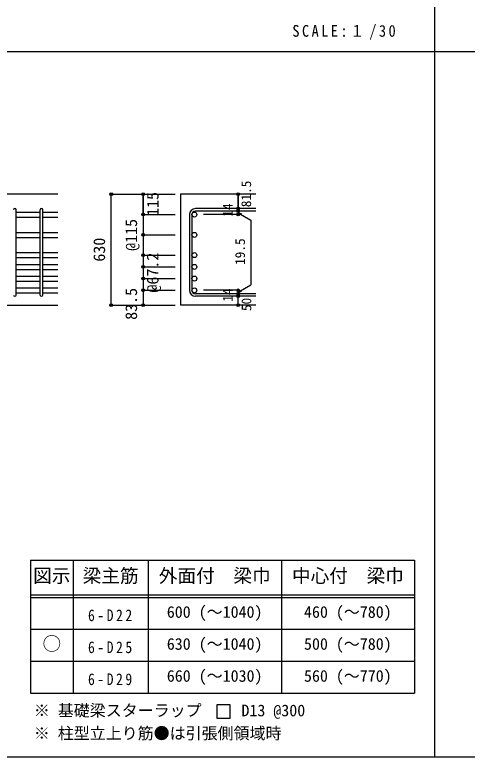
# Model space of a CAD drawing. Units: millimetres at full size, sheet at 1:30, with parts at other scales. Extents: x -5973 to 5954, y -4195 to 4201.
# Drawn here: x -3489 to -942, y -4195 to -15 of the extents above; entities that cross this region are included whole.
import ezdxf
from ezdxf.enums import TextEntityAlignment as Align

# ---------------------------------------------------------------- set-up
doc = ezdxf.new("R2010")
doc.units = ezdxf.units.MM
doc.header["$LTSCALE"] = 30
doc.header["$PDMODE"] = 32
doc.header["$PDSIZE"] = 15
for name, color, linetype in [('0-1_躯体線', 2, 'Continuous'), ('0-5_基礎梁筋', 7, 'Continuous'), ('0-6_スタラップ筋', 7, 'Continuous'), ('0-D_寸法', 4, 'Continuous'), ('6-7_文字', 7, 'Continuous'), ('6-E_枠', 7, 'Continuous'), ('F-0_枠', 6, 'Continuous')]:
    doc.layers.add(name, color=color, linetype=linetype)
doc.styles.add('ＭＳ ゴシック', font='')
doc.styles.get('ＭＳ ゴシック').set_extended_font_data('MS Gothic')

msp = doc.modelspace()

# ---------------------------------------------------------------- linework, layer by layer
at = {"layer": '0-1_躯体線'}
for p, q in [((-3245.8, -1024.89), (-4945.8, -1024.89)), ((-2130.8, -1024.89), (-2555.8, -1024.89)), ((-2555.8, -1024.89), (-2555.8, -1649.89)), ((-3645.8, -1649.89), (-3245.8, -1649.89)), ((-2130.8, -1649.89), (-2555.8, -1649.89))]:
    msp.add_line(p, q, dxfattribs=at)
at = {"layer": '0-5_基礎梁筋'}
for p, q in [((-3481.8, -1125.82), (-3345.8, -1125.82)), ((-3331.8, -1125.82), (-3245.8, -1125.82)), ((-3481.8, -1153.82), (-3345.8, -1153.82)), ((-3331.8, -1153.82), (-3245.8, -1153.82)), ((-3481.8, -1240.11), (-3345.8, -1240.11)), ((-3331.8, -1240.11), (-3245.8, -1240.11)), ((-3481.8, -1268.11), (-3345.8, -1268.11)), ((-3331.8, -1268.11), (-3245.8, -1268.11)), ((-3481.8, -1354.39), (-3345.8, -1354.39)), ((-3331.8, -1354.39), (-3245.8, -1354.39)), ((-3481.8, -1382.39), (-3345.8, -1382.39)), ((-3481.8, -1420.39), (-3345.8, -1420.39)), ((-3331.8, -1382.39), (-3245.8, -1382.39)), ((-3331.8, -1420.39), (-3245.8, -1420.39)), ((-3481.8, -1448.39), (-3345.8, -1448.39)), ((-3331.8, -1448.39), (-3245.8, -1448.39)), ((-3481.8, -1486.39), (-3345.8, -1486.39)), ((-3331.8, -1486.39), (-3245.8, -1486.39)), ((-3481.8, -1514.39), (-3345.8, -1514.39)), ((-3331.8, -1514.39), (-3245.8, -1514.39)), ((-3481.8, -1552.39), (-3345.8, -1552.39)), ((-3481.8, -1580.39), (-3345.8, -1580.39)), ((-3331.8, -1552.39), (-3245.8, -1552.39)), ((-3331.8, -1580.39), (-3245.8, -1580.39))]:
    msp.add_line(p, q, dxfattribs=at)
at = {"layer": '0-5_基礎梁筋', "color": 3}
for centre in [(-2477.8, -1139.82), (-2477.8, -1254.11), (-2477.8, -1368.39), (-2477.8, -1434.39), (-2477.8, -1500.39), (-2477.8, -1566.39)]:
    msp.add_circle(centre, 14, dxfattribs=at)
at = {"layer": '0-6_スタラップ筋'}
for p, q in [((-3481.8, -1592.89), (-3481.8, -1113.32)), ((-3345.8, -1592.89), (-3345.8, -1113.32)), ((-3331.8, -1592.89), (-3331.8, -1113.32)), ((-2130.8, -1106.32), (-2472.3, -1106.32)), ((-2130.8, -1120.32), (-2472.3, -1120.32)), ((-2505.8, -1139.82), (-2505.8, -1566.39)), ((-2491.8, -1139.82), (-2491.8, -1566.39)), ((-2130.8, -1585.89), (-2472.3, -1585.89)), ((-2130.8, -1599.89), (-2472.3, -1599.89))]:
    msp.add_line(p, q, dxfattribs=at)
for centre, radius, start, end in [((-3488.8, -1113.32), 7, 0, 180), ((-3338.8, -1113.32), 7, 0, 180), ((-2472.3, -1139.82), 33.5, 90, 180), ((-2472.3, -1139.82), 19.5, 90, 180), ((-2472.3, -1566.39), 33.5, 180, 270), ((-2472.3, -1566.39), 19.5, 180, 270), ((-3488.8, -1592.89), 7, 180, 0), ((-3338.8, -1592.89), 7, 180, 0)]:
    msp.add_arc(centre, radius, start, end, dxfattribs=at)
at = {"layer": '0-D_寸法'}
for p, q in [((-2945.8, -1024.89), (-2765.8, -1024.89)), ((-2945.8, -1024.89), (-2765.8, -1024.89)), ((-2945.8, -1649.89), (-2945.8, -1024.89)), ((-2765.8, -1139.82), (-2765.8, -1024.89)), ((-2765.8, -1024.89), (-2585.8, -1024.89)), ((-2765.8, -1024.89), (-2765.8, -1139.82)), ((-2230.8, -1120.32), (-2230.8, -1106.32)), ((-2230.8, -1120.32), (-2230.8, -1139.82)), ((-2765.8, -1139.82), (-2585.8, -1139.82)), ((-2765.8, -1139.82), (-2585.8, -1139.82)), ((-2765.8, -1139.82), (-2765.8, -1304.11)), ((-2765.8, -1139.82), (-2765.8, -1313.89)), ((-2765.8, -1139.82), (-2765.8, -1394.36)), ((-2230.8, -1139.82), (-2426.89, -1139.82)), ((-2230.8, -1130.07), (-2211.48, -1135.25)), ((-2230.8, -1130.07), (-2160.74, -1170.52)), ((-2160.74, -1170.52), (-2160.74, -1535.7)), ((-2765.8, -1254.11), (-2585.8, -1254.11)), ((-2765.8, -1304.11), (-2765.8, -1566.39)), ((-2765.8, -1368.39), (-2585.8, -1368.39)), ((-2765.8, -1434.39), (-2585.8, -1434.39)), ((-2765.8, -1500.39), (-2585.8, -1500.39)), ((-2230.8, -1576.14), (-2160.74, -1535.7)), ((-2765.8, -1566.39), (-2585.8, -1566.39)), ((-2230.8, -1566.39), (-2426.89, -1566.39)), ((-2230.8, -1585.89), (-2230.8, -1566.39)), ((-2230.8, -1576.14), (-2211.48, -1570.97)), ((-2230.8, -1599.89), (-2230.8, -1585.89)), ((-2230.8, -1649.89), (-2230.8, -1599.89)), ((-2945.8, -1649.89), (-2765.8, -1649.89)), ((-2765.8, -1649.89), (-2585.8, -1649.89))]:
    msp.add_line(p, q, dxfattribs=at)
for points in [[(-2230.8, -1024.89), (-2230.8, -1106.32), (-2230.8, -1024.89)], [(-2765.8, -1394.36), (-2765.8, -1566.39), (-2765.8, -1649.89)]]:
    msp.add_lwpolyline(points, dxfattribs=at)
for centre, radius in [((-2945.8, -1024.89), 8), ((-2945.8, -1024.89), 7.2), ((-2945.8, -1024.89), 6.4), ((-2945.8, -1024.89), 5.6), ((-2945.8, -1024.89), 4.8), ((-2945.8, -1024.89), 4), ((-2945.8, -1024.89), 3.2), ((-2945.8, -1024.89), 2.4), ((-2945.8, -1024.89), 1.6), ((-2945.8, -1024.89), 0.8), ((-2765.8, -1024.89), 8), ((-2765.8, -1024.89), 7.2), ((-2765.8, -1024.89), 6.4), ((-2765.8, -1024.89), 5.6), ((-2765.8, -1024.89), 4.8), ((-2765.8, -1024.89), 4), ((-2765.8, -1024.89), 3.2), ((-2765.8, -1024.89), 2.4), ((-2765.8, -1024.89), 1.6), ((-2765.8, -1024.89), 0.8), ((-2230.8, -1024.89), 4), ((-2230.8, -1024.89), 3.6), ((-2230.8, -1024.89), 3.2), ((-2230.8, -1024.89), 2.8), ((-2230.8, -1024.89), 2.4), ((-2230.8, -1024.89), 2), ((-2230.8, -1024.89), 1.6), ((-2230.8, -1024.89), 1.2), ((-2230.8, -1024.89), 0.8), ((-2230.8, -1024.89), 0.4), ((-2230.8, -1106.32), 4), ((-2230.8, -1120.32), 4), ((-2230.8, -1106.32), 3.6), ((-2230.8, -1120.32), 3.6), ((-2230.8, -1106.32), 3.2), ((-2230.8, -1120.32), 3.2), ((-2230.8, -1106.32), 2.8), ((-2230.8, -1120.32), 2.8), ((-2230.8, -1106.32), 2.4), ((-2230.8, -1120.32), 2.4), ((-2230.8, -1106.32), 2), ((-2230.8, -1120.32), 2), ((-2230.8, -1106.32), 1.6), ((-2230.8, -1120.32), 1.6), ((-2230.8, -1106.32), 1.2), ((-2230.8, -1120.32), 1.2), ((-2230.8, -1106.32), 0.8), ((-2230.8, -1120.32), 0.8), ((-2230.8, -1106.32), 0.4), ((-2230.8, -1120.32), 0.4), ((-2765.8, -1139.82), 8), ((-2765.8, -1139.82), 7.2), ((-2765.8, -1139.82), 6.4), ((-2765.8, -1139.82), 5.6), ((-2765.8, -1139.82), 4.8), ((-2765.8, -1139.82), 4), ((-2765.8, -1139.82), 3.2), ((-2765.8, -1139.82), 2.4), ((-2765.8, -1139.82), 1.6), ((-2765.8, -1139.82), 0.8), ((-2230.8, -1139.82), 4), ((-2230.8, -1139.82), 3.6), ((-2230.8, -1139.82), 3.2), ((-2230.8, -1139.82), 2.8), ((-2230.8, -1139.82), 2.4), ((-2230.8, -1139.82), 2), ((-2230.8, -1139.82), 1.6), ((-2230.8, -1139.82), 1.2), ((-2230.8, -1139.82), 0.8), ((-2230.8, -1139.82), 0.4), ((-2765.8, -1254.11), 8), ((-2765.8, -1254.11), 7.2), ((-2765.8, -1254.11), 6.4), ((-2765.8, -1254.11), 5.6), ((-2765.8, -1254.11), 4.8), ((-2765.8, -1254.11), 4), ((-2765.8, -1254.11), 3.2), ((-2765.8, -1254.11), 2.4), ((-2765.8, -1254.11), 1.6), ((-2765.8, -1254.11), 0.8), ((-2765.8, -1368.39), 8), ((-2765.8, -1368.39), 7.2), ((-2765.8, -1368.39), 6.4), ((-2765.8, -1368.39), 5.6), ((-2765.8, -1368.39), 4.8), ((-2765.8, -1368.39), 4), ((-2765.8, -1368.39), 3.2), ((-2765.8, -1368.39), 2.4), ((-2765.8, -1368.39), 1.6), ((-2765.8, -1368.39), 0.8), ((-2765.8, -1434.39), 8), ((-2765.8, -1434.39), 7.2), ((-2765.8, -1434.39), 6.4), ((-2765.8, -1434.39), 5.6), ((-2765.8, -1434.39), 4.8), ((-2765.8, -1434.39), 4), ((-2765.8, -1434.39), 3.2), ((-2765.8, -1434.39), 2.4), ((-2765.8, -1434.39), 1.6), ((-2765.8, -1434.39), 0.8), ((-2765.8, -1500.39), 8), ((-2765.8, -1500.39), 7.2), ((-2765.8, -1500.39), 6.4), ((-2765.8, -1500.39), 5.6), ((-2765.8, -1500.39), 4.8), ((-2765.8, -1500.39), 4), ((-2765.8, -1500.39), 3.2), ((-2765.8, -1500.39), 2.4), ((-2765.8, -1500.39), 1.6), ((-2765.8, -1500.39), 0.8), ((-2765.8, -1566.39), 8), ((-2765.8, -1566.39), 7.2), ((-2765.8, -1566.39), 6.4), ((-2765.8, -1566.39), 5.6), ((-2765.8, -1566.39), 4.8), ((-2765.8, -1566.39), 4), ((-2765.8, -1566.39), 3.2), ((-2765.8, -1566.39), 2.4), ((-2765.8, -1566.39), 1.6), ((-2765.8, -1566.39), 0.8), ((-2230.8, -1566.39), 4), ((-2230.8, -1585.89), 4), ((-2230.8, -1566.39), 3.6), ((-2230.8, -1585.89), 3.6), ((-2230.8, -1566.39), 3.2), ((-2230.8, -1585.89), 3.2), ((-2230.8, -1566.39), 2.8), ((-2230.8, -1585.89), 2.8), ((-2230.8, -1566.39), 2.4), ((-2230.8, -1585.89), 2.4), ((-2230.8, -1566.39), 2), ((-2230.8, -1585.89), 2), ((-2230.8, -1566.39), 1.6), ((-2230.8, -1585.89), 1.6), ((-2230.8, -1566.39), 1.2), ((-2230.8, -1585.89), 1.2), ((-2230.8, -1566.39), 0.8), ((-2230.8, -1585.89), 0.8), ((-2230.8, -1566.39), 0.4), ((-2230.8, -1585.89), 0.4), ((-2230.8, -1599.89), 4), ((-2230.8, -1599.89), 3.6), ((-2230.8, -1599.89), 3.2), ((-2230.8, -1599.89), 2.8), ((-2230.8, -1599.89), 2.4), ((-2230.8, -1599.89), 2), ((-2230.8, -1599.89), 1.6), ((-2230.8, -1599.89), 1.2), ((-2230.8, -1599.89), 0.8), ((-2230.8, -1599.89), 0.4), ((-2945.8, -1649.89), 7.2), ((-2945.8, -1649.89), 6.4), ((-2945.8, -1649.89), 5.6), ((-2945.8, -1649.89), 4.8), ((-2945.8, -1649.89), 4), ((-2945.8, -1649.89), 3.2), ((-2945.8, -1649.89), 2.4), ((-2945.8, -1649.89), 1.6), ((-2945.8, -1649.89), 0.8), ((-2765.8, -1649.89), 7.2), ((-2765.8, -1649.89), 6.4), ((-2765.8, -1649.89), 5.6), ((-2765.8, -1649.89), 4.8), ((-2765.8, -1649.89), 4), ((-2765.8, -1649.89), 3.2), ((-2765.8, -1649.89), 2.4), ((-2765.8, -1649.89), 1.6), ((-2765.8, -1649.89), 0.8), ((-2230.8, -1649.89), 4), ((-2230.8, -1649.89), 3.6), ((-2230.8, -1649.89), 3.2), ((-2230.8, -1649.89), 2.8), ((-2230.8, -1649.89), 2.4), ((-2230.8, -1649.89), 2), ((-2230.8, -1649.89), 1.6), ((-2230.8, -1649.89), 1.2), ((-2230.8, -1649.89), 0.8), ((-2230.8, -1649.89), 0.4)]:
    msp.add_circle(centre, radius, dxfattribs=at)
at = {"layer": '0-D_寸法', "color": 7}
for p in [(-2945.8, -1024.89), (-2765.8, -1024.89), (-2230.8, -1024.89), (-2230.8, -1106.32), (-2230.8, -1120.32), (-2765.8, -1139.82), (-2230.8, -1139.82), (-2765.8, -1254.11), (-2765.8, -1368.39), (-2765.8, -1434.39), (-2765.8, -1500.39), (-2765.8, -1566.39), (-2230.8, -1566.39), (-2230.8, -1566.39), (-2230.8, -1585.89), (-2230.8, -1599.89), (-2945.8, -1649.89), (-2765.8, -1649.89), (-2230.8, -1649.89)]:
    msp.add_point(p, dxfattribs=at)
at = {"layer": '6-7_文字'}
msp.add_lwpolyline([(-2350.62, -3975.41), (-2275.62, -3975.41), (-2275.62, -3900.41), (-2350.62, -3900.41)], close=True, dxfattribs=at)
at = {"layer": '6-E_枠', "color": 3}
for p, q in [((-3400.52, -3085.43), (-3400.52, -3835.43)), ((-3400.52, -3085.43), (-1238, -3085.43)), ((-1238, -3085.43), (-1238, -3835.43)), ((-3400.52, -3835.43), (-1238, -3835.43))]:
    msp.add_line(p, q, dxfattribs=at)
at = {"layer": '6-E_枠'}
for p, q in [((-3160.52, -3085.43), (-3160.52, -3835.43)), ((-2738, -3085.43), (-2738, -3835.43)), ((-1988, -3085.43), (-1988, -3835.43)), ((-3400.52, -3280.43), (-1238, -3280.43)), ((-3400.52, -3295.43), (-1238, -3295.43)), ((-3400.52, -3475.43), (-1238, -3475.43)), ((-3400.52, -3655.43), (-1238, -3655.43))]:
    msp.add_line(p, q, dxfattribs=at)
at = {"layer": 'F-0_枠', "color": 2}
for p, q in [((-1124.64, 4201.15), (-1124.64, -4195.24)), ((-5972.88, -222.05), (3723.6, -222.05))]:
    msp.add_line(p, q, dxfattribs=at)
at = {"layer": 'F-0_枠'}
msp.add_line((5954.1, -4195.24), (-5972.88, -4195.24), dxfattribs=at)

# ---------------------------------------------------------------- texts
at = {"layer": '0-D_寸法', "style": 'ＭＳ ゴシック'}
for s, height, p in [('81.5', 54.99, (-2141.9, -1098.49)), ('115', 65.98, (-2659.7, -1147.45)), ('14', 54.99, (-2246.03, -1151.76)), ('@115', 65.98, (-2780.8, -1344.11)), ('630', 65.98, (-2960.8, -1404.89)), ('19.5', 54.99, (-2176.45, -1423.57)), ('@67.2', 65.98, (-2660.14, -1579.13)), ('83.5', 65.98, (-2780.8, -1732.69)), ('14', 54.99, (-2246.06, -1630.57)), ('50', 54.99, (-2140.8, -1683.39))]:
    msp.add_text(s, height=height, rotation=90, dxfattribs=at).set_placement(p, align=Align.BOTTOM_LEFT)
at = {"layer": '6-7_文字', "color": 2, "style": 'ＭＳ ゴシック'}
for s, p in [('図示', (-3385.52, -3235.43)), ('梁主筋', (-3106.76, -3235.43)), ('外面付\u3000梁巾', (-2678, -3235.43)), ('中心付\u3000梁巾', (-1928, -3235.43)), ('○', (-3333.02, -3617.93))]:
    msp.add_text(s, height=76.98, dxfattribs=at).set_placement(p, align=Align.BOTTOM_LEFT)
at = {"layer": '6-7_文字', "style": 'ＭＳ ゴシック'}
for s, p in [('600 (～1040)', (-2633, -3430.43)), ('460 (～780)', (-1860.5, -3430.43)), ('630 (～1040)', (-2633, -3610.43)), ('500 (～780)', (-1860.5, -3610.43)), ('660 (～1030)', (-2633, -3790.43)), ('560 (～770)', (-1860.5, -3790.43)), ('※ 基礎梁スターラップ     D13 @300', (-3381.96, -3985.01)), ('※ 柱型立上り筋●は引張側領域時', (-3381.96, -4113.51))]:
    msp.add_text(s, height=65.98, dxfattribs=at).set_placement(p, align=Align.BOTTOM_LEFT)
at = {"layer": '6-7_文字', "color": 2, "insert": (-1925.98, -154.55), "char_height": 65.98, "attachment_point": 7, "style": 'ＭＳ ゴシック'}
msp.add_mtext('\\T1.34;\\W0.9;SCALE:１/30', dxfattribs=at)
at = {"layer": '6-7_文字', "char_height": 65.98, "attachment_point": 7, "style": 'ＭＳ ゴシック'}
for s, insert in [('\\T1.38;\\W0.85;6-D22', (-3076.76, -3430.43)), ('\\T1.38;\\W0.85;6-D25', (-3076.76, -3610.43)), ('\\T1.38;\\W0.85;6-D29', (-3076.76, -3790.43))]:
    msp.add_mtext(s, dxfattribs=dict(at, insert=insert))

doc.saveas('drawing.dxf')
